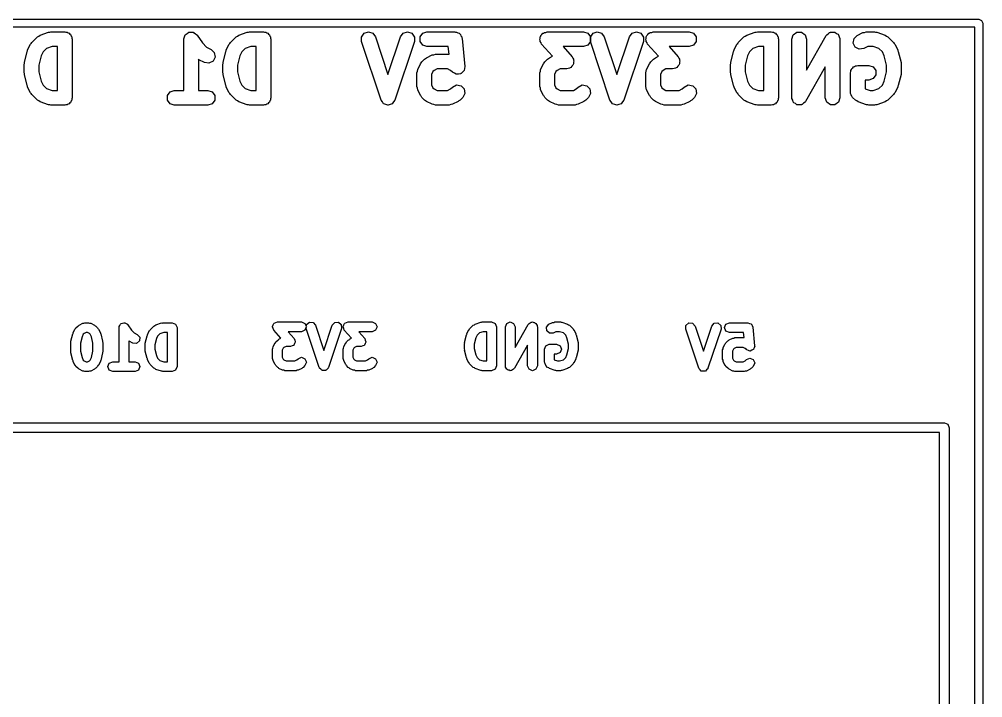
# Model space of a CAD drawing. Extents: x 111.8 to 137.4, y -130 to -95.3.
# Drawn here: x 124.09 to 136.43, y -104.03 to -95.35 of the extents above; entities that cross this region are included whole.
import ezdxf

# ---------------------------------------------------------------- set-up
doc = ezdxf.new("R2010")
doc.units = 0
doc.layers.add('BLACK', color=7, linetype='CONTINUOUS')

msp = doc.modelspace()

# ---------------------------------------------------------------- linework, layer by layer
at = {"layer": 'BLACK', "linetype": 'CONTINUOUS'}
for p, q in [((111.839, -95.346), (136.381, -95.346)), ((136.381, -95.346), (136.416, -95.3606)), ((136.416, -95.3606), (136.431, -95.396)), ((136.431, -95.396), (136.431, -129.972)), ((136.331, -95.446), (111.889, -95.446)), ((124.357, -95.5481), (124.464, -95.5123)), ((124.464, -95.5123), (124.479, -95.5122)), ((124.479, -95.5122), (124.494, -95.5075)), ((124.494, -95.5075), (124.672, -95.5075)), ((124.672, -95.5075), (124.686, -95.5121)), ((124.686, -95.5121), (124.701, -95.5121)), ((124.701, -95.5121), (124.713, -95.5209)), ((124.713, -95.5209), (124.727, -95.5254)), ((124.727, -95.5254), (124.736, -95.5375)), ((124.736, -95.5375), (124.748, -95.5462)), ((126.215, -95.5432), (126.238, -95.5281)), ((126.238, -95.5281), (126.26, -95.5121)), ((126.26, -95.5121), (126.262, -95.5121)), ((126.262, -95.5121), (126.263, -95.511)), ((126.263, -95.511), (126.29, -95.5121)), ((126.29, -95.5121), (126.318, -95.5121)), ((126.318, -95.5121), (126.319, -95.5133)), ((126.319, -95.5133), (126.321, -95.5134)), ((126.321, -95.5134), (126.342, -95.5302)), ((126.342, -95.5302), (126.364, -95.5462)), ((126.902, -95.5481), (127.009, -95.5123)), ((127.009, -95.5123), (127.024, -95.5122)), ((127.024, -95.5122), (127.039, -95.5075)), ((127.039, -95.5075), (127.217, -95.5075)), ((127.217, -95.5075), (127.231, -95.5121)), ((127.231, -95.5121), (127.246, -95.5121)), ((127.246, -95.5121), (127.258, -95.5209)), ((127.258, -95.5209), (127.272, -95.5254)), ((127.272, -95.5254), (127.281, -95.5375)), ((127.281, -95.5375), (127.293, -95.5462)), ((128.472, -95.573), (128.506, -95.5259)), ((128.506, -95.5259), (128.561, -95.5075)), ((128.561, -95.5075), (128.616, -95.525)), ((128.616, -95.525), (128.65, -95.5716)), ((128.972, -95.5716), (129.007, -95.525)), ((129.007, -95.525), (129.062, -95.5075)), ((129.062, -95.5075), (129.117, -95.5259)), ((129.117, -95.5259), (129.151, -95.573)), ((129.222, -95.5723), (129.256, -95.5254)), ((129.256, -95.5254), (129.311, -95.5075)), ((129.311, -95.5075), (129.669, -95.5075)), ((129.669, -95.5075), (129.678, -95.5107)), ((129.678, -95.5107), (129.689, -95.5097)), ((129.689, -95.5097), (129.705, -95.5195)), ((129.705, -95.5195), (129.724, -95.5254)), ((129.724, -95.5254), (129.73, -95.5337)), ((129.73, -95.5337), (129.739, -95.5389)), ((130.784, -95.5408), (130.796, -95.5254)), ((130.796, -95.5254), (130.806, -95.5221)), ((130.806, -95.5221), (130.814, -95.5151)), ((130.814, -95.5151), (130.833, -95.5134)), ((130.833, -95.5134), (130.851, -95.5075)), ((130.851, -95.5075), (131.315, -95.5075)), ((131.315, -95.5075), (131.37, -95.5254)), ((131.37, -95.5254), (131.404, -95.5723)), ((131.404, -95.573), (131.438, -95.5259)), ((131.438, -95.5259), (131.493, -95.5075)), ((131.493, -95.5075), (131.548, -95.525)), ((131.548, -95.525), (131.583, -95.5716)), ((131.905, -95.5716), (131.939, -95.525)), ((131.939, -95.525), (131.994, -95.5075)), ((131.994, -95.5075), (132.049, -95.5259)), ((132.049, -95.5259), (132.083, -95.573)), ((132.142, -95.5408), (132.153, -95.5254)), ((132.153, -95.5254), (132.163, -95.5221)), ((132.163, -95.5221), (132.171, -95.5151)), ((132.171, -95.5151), (132.19, -95.5134)), ((132.19, -95.5134), (132.208, -95.5075)), ((132.208, -95.5075), (132.672, -95.5075)), ((132.672, -95.5075), (132.727, -95.5254)), ((132.727, -95.5254), (132.761, -95.5723)), ((133.407, -95.5481), (133.514, -95.5123)), ((133.514, -95.5123), (133.529, -95.5122)), ((133.529, -95.5122), (133.544, -95.5075)), ((133.544, -95.5075), (133.722, -95.5075)), ((133.722, -95.5075), (133.736, -95.5121)), ((133.736, -95.5121), (133.751, -95.5121)), ((133.751, -95.5121), (133.763, -95.5209)), ((133.763, -95.5209), (133.777, -95.5254)), ((133.777, -95.5254), (133.786, -95.5375)), ((133.786, -95.5375), (133.798, -95.5462)), ((134.003, -95.5462), (134.05, -95.5121)), ((134.05, -95.5121), (134.108, -95.5121)), ((134.108, -95.5121), (134.155, -95.5462)), ((134.432, -95.5462), (134.452, -95.532)), ((134.452, -95.532), (134.469, -95.5158)), ((134.469, -95.5158), (134.475, -95.5152)), ((134.475, -95.5152), (134.479, -95.5121)), ((134.479, -95.5121), (134.503, -95.5121)), ((134.503, -95.5121), (134.527, -95.5095)), ((134.527, -95.5095), (134.532, -95.5121)), ((134.532, -95.5121), (134.537, -95.5121)), ((134.537, -95.5121), (134.556, -95.5263)), ((134.556, -95.5263), (134.577, -95.5382)), ((134.577, -95.5382), (134.579, -95.5431)), ((134.823, -95.5531), (134.895, -95.5174)), ((134.895, -95.5174), (134.916, -95.5142)), ((134.916, -95.5142), (134.936, -95.5075)), ((134.936, -95.5075), (135.044, -95.5075)), ((135.044, -95.5075), (135.058, -95.5122)), ((135.058, -95.5122), (135.073, -95.5123)), ((135.073, -95.5123), (135.18, -95.5481)), ((136.331, -129.922), (136.331, -95.446)), ((124.231, -95.6665), (124.242, -95.6557)), ((124.242, -95.6557), (124.249, -95.6421)), ((124.249, -95.6421), (124.32, -95.5707)), ((124.32, -95.5707), (124.339, -95.5609)), ((124.339, -95.5609), (124.357, -95.5481)), ((124.748, -95.5462), (124.753, -95.5603)), ((124.753, -95.5603), (124.761, -95.5723)), ((124.761, -95.5723), (124.761, -95.5872)), ((124.761, -95.5872), (124.766, -95.6013)), ((124.766, -95.6013), (124.766, -96.3513)), ((126.195, -95.5975), (126.204, -95.572)), ((126.195, -95.5994), (126.195, -95.5975)), ((126.195, -95.6013), (126.195, -95.5994)), ((126.195, -96.2575), (126.195, -95.6013)), ((126.204, -95.572), (126.213, -95.5462)), ((126.213, -95.5462), (126.214, -95.545)), ((126.214, -95.545), (126.215, -95.5432)), ((126.364, -95.5462), (126.365, -95.5481)), ((126.365, -95.5481), (126.367, -95.5493)), ((126.367, -95.5493), (126.433, -95.6487)), ((126.433, -95.6487), (126.487, -95.7028)), ((126.776, -95.6665), (126.787, -95.6557)), ((126.787, -95.6557), (126.794, -95.6421)), ((126.794, -95.6421), (126.865, -95.5707)), ((126.865, -95.5707), (126.884, -95.5609)), ((126.884, -95.5609), (126.902, -95.5481)), ((127.293, -95.5462), (127.298, -95.5603)), ((127.298, -95.5603), (127.306, -95.5723)), ((127.306, -95.5723), (127.306, -95.5872)), ((127.306, -95.5872), (127.311, -95.6013)), ((127.311, -95.6013), (127.311, -96.3513)), ((128.472, -95.6309), (128.472, -95.573)), ((128.722, -96.3809), (128.472, -95.6309)), ((128.65, -95.5716), (128.811, -96.0548)), ((128.811, -96.0548), (128.972, -95.5716)), ((129.15, -95.6309), (128.9, -96.3809)), ((129.151, -95.573), (129.15, -95.6309)), ((129.222, -95.6303), (129.222, -95.5723)), ((129.256, -95.6771), (129.222, -95.6303)), ((129.739, -95.5389), (129.746, -95.5566)), ((129.746, -95.5566), (129.758, -95.5723)), ((129.758, -95.5723), (129.758, -95.5826)), ((129.758, -95.5826), (129.762, -95.592)), ((129.762, -95.592), (129.798, -95.9491)), ((130.757, -95.6098), (130.762, -95.5913)), ((130.762, -95.6196), (130.757, -95.6098)), ((130.762, -95.5723), (130.768, -95.5637)), ((130.762, -95.5913), (130.762, -95.5723)), ((130.762, -95.6303), (130.762, -95.6196)), ((130.773, -95.6456), (130.762, -95.6303)), ((130.768, -95.5637), (130.77, -95.5533)), ((130.77, -95.5533), (130.784, -95.5408)), ((130.78, -95.663), (130.773, -95.6456)), ((131.404, -95.6303), (131.37, -95.6771)), ((131.404, -95.5723), (131.404, -95.6303)), ((131.405, -95.6309), (131.404, -95.573)), ((131.655, -96.3809), (131.405, -95.6309)), ((131.583, -95.5716), (131.744, -96.0548)), ((131.744, -96.0548), (131.905, -95.5716)), ((132.083, -95.6309), (131.833, -96.3809)), ((132.083, -95.573), (132.083, -95.6309)), ((132.114, -95.6098), (132.119, -95.5913)), ((132.119, -95.6196), (132.114, -95.6098)), ((132.119, -95.5723), (132.125, -95.5637)), ((132.119, -95.5913), (132.119, -95.5723)), ((132.119, -95.6303), (132.119, -95.6196)), ((132.13, -95.6456), (132.119, -95.6303)), ((132.125, -95.5637), (132.127, -95.5533)), ((132.127, -95.5533), (132.142, -95.5408)), ((132.137, -95.663), (132.13, -95.6456)), ((132.761, -95.6303), (132.727, -95.6771)), ((132.761, -95.5723), (132.761, -95.6303)), ((133.281, -95.6665), (133.292, -95.6557)), ((133.292, -95.6557), (133.299, -95.6421)), ((133.299, -95.6421), (133.37, -95.5707)), ((133.37, -95.5707), (133.389, -95.5609)), ((133.389, -95.5609), (133.407, -95.5481)), ((133.798, -95.5462), (133.803, -95.5603)), ((133.803, -95.5603), (133.811, -95.5723)), ((133.811, -95.5723), (133.811, -95.5872)), ((133.811, -95.5872), (133.816, -95.6013)), ((133.816, -95.6013), (133.816, -96.3513)), ((133.986, -95.6013), (134.003, -95.5462)), ((133.986, -96.3513), (133.986, -95.6013)), ((134.155, -95.5462), (134.173, -95.6013)), ((134.173, -95.9983), (134.426, -95.5548)), ((134.173, -95.6013), (134.173, -95.9983)), ((134.426, -95.5548), (134.43, -95.5512)), ((134.43, -95.5512), (134.432, -95.5462)), ((134.579, -95.5431), (134.584, -95.5462)), ((134.584, -95.5462), (134.591, -95.5691)), ((134.591, -95.5691), (134.601, -95.5911)), ((134.601, -95.5911), (134.6, -95.5963)), ((134.6, -95.5963), (134.602, -95.6013)), ((134.602, -95.6013), (134.602, -96.3513)), ((134.772, -95.651), (134.782, -95.5938)), ((134.798, -95.7028), (134.772, -95.651)), ((134.782, -95.5938), (134.823, -95.5531)), ((135.18, -95.5481), (135.198, -95.5609)), ((135.198, -95.5609), (135.217, -95.5707)), ((135.217, -95.5707), (135.288, -95.6421)), ((135.288, -95.6421), (135.295, -95.6557)), ((135.295, -95.6557), (135.306, -95.6665)), ((124.153, -95.9), (124.188, -95.7571)), ((124.188, -95.7571), (124.194, -95.7483)), ((124.194, -95.7483), (124.195, -95.7379)), ((124.195, -95.7379), (124.231, -95.6665)), ((124.392, -95.764), (124.368, -95.8126)), ((124.437, -95.7189), (124.392, -95.764)), ((124.509, -95.695), (124.437, -95.7189)), ((124.578, -95.695), (124.509, -95.695)), ((124.578, -96.2575), (124.578, -95.695)), ((126.487, -95.7028), (126.545, -95.7317)), ((126.545, -95.7317), (126.586, -95.7724)), ((126.586, -95.7724), (126.596, -95.8295)), ((126.698, -95.9), (126.733, -95.7571)), ((126.733, -95.7571), (126.739, -95.7483)), ((126.739, -95.7483), (126.74, -95.7379)), ((126.74, -95.7379), (126.776, -95.6665)), ((126.937, -95.764), (126.913, -95.8126)), ((126.982, -95.7189), (126.937, -95.764)), ((127.054, -95.695), (126.982, -95.7189)), ((127.123, -95.695), (127.054, -95.695)), ((127.123, -96.2575), (127.123, -95.695)), ((129.311, -95.695), (129.256, -95.6771)), ((129.584, -95.695), (129.311, -95.695)), ((129.594, -95.7933), (129.584, -95.695)), ((130.918, -95.8201), (130.78, -95.663)), ((131.315, -95.695), (131.057, -95.695)), ((131.057, -95.695), (131.171, -95.8253)), ((131.37, -95.6771), (131.315, -95.695)), ((132.275, -95.8201), (132.137, -95.663)), ((132.672, -95.695), (132.414, -95.695)), ((132.414, -95.695), (132.528, -95.8253)), ((132.727, -95.6771), (132.672, -95.695)), ((133.203, -95.9), (133.238, -95.7571)), ((133.238, -95.7571), (133.244, -95.7483)), ((133.244, -95.7483), (133.245, -95.7379)), ((133.245, -95.7379), (133.281, -95.6665)), ((133.442, -95.764), (133.418, -95.8126)), ((133.487, -95.7189), (133.442, -95.764)), ((133.559, -95.695), (133.487, -95.7189)), ((133.628, -95.695), (133.559, -95.695)), ((133.628, -96.2575), (133.628, -95.695)), ((134.85, -95.7295), (134.798, -95.7028)), ((134.907, -95.7209), (134.85, -95.7295)), ((134.959, -95.695), (134.907, -95.7209)), ((135.028, -95.695), (134.959, -95.695)), ((135.1, -95.7189), (135.028, -95.695)), ((135.145, -95.764), (135.1, -95.7189)), ((135.169, -95.8126), (135.145, -95.764)), ((135.306, -95.6665), (135.342, -95.7379)), ((135.342, -95.7379), (135.343, -95.7483)), ((135.343, -95.7483), (135.349, -95.7571)), ((135.349, -95.7571), (135.385, -95.9)), ((124.153, -95.9116), (124.153, -95.9)), ((124.368, -95.8126), (124.337, -95.9343)), ((126.39, -95.8637), (126.382, -95.8566)), ((126.382, -95.8566), (126.382, -96.2575)), ((126.461, -95.8994), (126.39, -95.8637)), ((126.518, -95.9081), (126.461, -95.8994)), ((126.57, -95.8814), (126.518, -95.9081)), ((126.596, -95.8295), (126.57, -95.8814)), ((126.698, -95.9116), (126.698, -95.9)), ((126.913, -95.8126), (126.882, -95.9343)), ((129.228, -95.9165), (129.238, -95.9057)), ((129.238, -95.9057), (129.245, -95.8921)), ((129.245, -95.8921), (129.281, -95.8564)), ((129.281, -95.8564), (129.294, -95.8495)), ((129.294, -95.8495), (129.305, -95.8389)), ((129.305, -95.8389), (129.377, -95.8031)), ((129.377, -95.8031), (129.398, -95.7999)), ((129.398, -95.7999), (129.419, -95.7933)), ((129.419, -95.7933), (129.594, -95.7933)), ((130.803, -95.9165), (130.813, -95.9057)), ((130.813, -95.9057), (130.82, -95.8921)), ((130.82, -95.8921), (130.856, -95.8564)), ((130.856, -95.8564), (130.869, -95.8495)), ((130.869, -95.8495), (130.88, -95.8389)), ((130.88, -95.8389), (130.918, -95.8201)), ((131.171, -95.8253), (131.179, -95.8427)), ((131.179, -95.8427), (131.19, -95.858)), ((131.19, -95.858), (131.19, -95.8687)), ((131.19, -95.8687), (131.194, -95.8785)), ((131.194, -95.8785), (131.19, -95.897)), ((131.19, -95.897), (131.19, -95.916)), ((132.16, -95.9165), (132.17, -95.9057)), ((132.17, -95.9057), (132.177, -95.8921)), ((132.177, -95.8921), (132.213, -95.8564)), ((132.213, -95.8564), (132.227, -95.8495)), ((132.227, -95.8495), (132.237, -95.8389)), ((132.237, -95.8389), (132.275, -95.8201)), ((132.528, -95.8253), (132.536, -95.8427)), ((132.536, -95.8427), (132.547, -95.858)), ((132.547, -95.858), (132.547, -95.8687)), ((132.547, -95.8687), (132.551, -95.8785)), ((132.551, -95.8785), (132.547, -95.897)), ((132.547, -95.897), (132.547, -95.916)), ((133.203, -95.9116), (133.203, -95.9)), ((133.418, -95.8126), (133.387, -95.9343)), ((135.2, -95.9343), (135.169, -95.8126)), ((135.385, -95.9), (135.384, -95.9116)), ((124.15, -95.9227), (124.153, -95.9116)), ((124.15, -96.0299), (124.15, -95.9227)), ((124.153, -96.041), (124.15, -96.0299)), ((124.337, -95.9343), (124.337, -96.0183)), ((124.337, -96.0183), (124.368, -96.14)), ((126.695, -95.9227), (126.698, -95.9116)), ((126.695, -96.0299), (126.695, -95.9227)), ((126.698, -96.041), (126.695, -96.0299)), ((126.882, -95.9343), (126.882, -96.0183)), ((126.882, -96.0183), (126.913, -96.14)), ((129.182, -96.0299), (129.189, -96.0093)), ((129.182, -96.2084), (129.182, -96.0299)), ((129.189, -96.0093), (129.192, -95.9879)), ((129.192, -95.9879), (129.228, -95.9165)), ((129.388, -96.014), (129.369, -96.052)), ((129.403, -95.9998), (129.388, -96.014)), ((129.441, -95.9808), (129.403, -95.9998)), ((129.575, -95.9808), (129.441, -95.9808)), ((129.613, -95.9998), (129.575, -95.9808)), ((129.638, -96.0247), (129.613, -95.9998)), ((129.662, -96.0367), (129.638, -96.0247)), ((129.766, -96.0233), (129.747, -96.042)), ((129.785, -96.0057), (129.766, -96.0233)), ((129.786, -96.003), (129.785, -96.0057)), ((129.788, -96.001), (129.786, -96.003)), ((129.792, -95.9749), (129.788, -96.001)), ((129.798, -95.9491), (129.792, -95.9749)), ((130.757, -96.0299), (130.764, -96.0093)), ((130.757, -96.2084), (130.757, -96.0299)), ((130.764, -96.0093), (130.767, -95.9879)), ((130.767, -95.9879), (130.803, -95.9165)), ((130.963, -96.014), (130.944, -96.052)), ((130.978, -95.9998), (130.963, -96.014)), ((131.016, -95.9808), (130.978, -95.9998)), ((131.101, -95.9808), (131.016, -95.9808)), ((131.119, -95.9749), (131.101, -95.9808)), ((131.138, -95.9732), (131.119, -95.9749)), ((131.146, -95.9661), (131.138, -95.9732)), ((131.156, -95.9628), (131.146, -95.9661)), ((131.167, -95.9475), (131.156, -95.9628)), ((131.181, -95.935), (131.167, -95.9475)), ((131.184, -95.9246), (131.181, -95.935)), ((131.19, -95.916), (131.184, -95.9246)), ((132.114, -96.0299), (132.121, -96.0093)), ((132.114, -96.2084), (132.114, -96.0299)), ((132.121, -96.0093), (132.124, -95.9879)), ((132.124, -95.9879), (132.16, -95.9165)), ((132.321, -96.014), (132.302, -96.052)), ((132.335, -95.9998), (132.321, -96.014)), ((132.373, -95.9808), (132.335, -95.9998)), ((132.458, -95.9808), (132.373, -95.9808)), ((132.476, -95.9749), (132.458, -95.9808)), ((132.495, -95.9732), (132.476, -95.9749)), ((132.503, -95.9661), (132.495, -95.9732)), ((132.513, -95.9628), (132.503, -95.9661)), ((132.524, -95.9475), (132.513, -95.9628)), ((132.538, -95.935), (132.524, -95.9475)), ((132.541, -95.9246), (132.538, -95.935)), ((132.547, -95.916), (132.541, -95.9246)), ((133.2, -95.9227), (133.203, -95.9116)), ((133.2, -96.0299), (133.2, -95.9227)), ((133.203, -96.041), (133.2, -96.0299)), ((133.387, -95.9343), (133.387, -96.0183)), ((133.387, -96.0183), (133.418, -96.14)), ((134.414, -95.9543), (134.161, -96.3978)), ((134.414, -96.3513), (134.414, -95.9543)), ((134.736, -96.0299), (134.74, -96.0157)), ((134.736, -96.2799), (134.736, -96.0299)), ((134.74, -96.0009), (134.749, -95.9889)), ((134.74, -96.0157), (134.74, -96.0009)), ((134.749, -95.9889), (134.753, -95.9748)), ((134.753, -95.9748), (134.765, -95.966)), ((134.765, -95.966), (134.774, -95.954)), ((134.774, -95.954), (134.788, -95.9494)), ((134.788, -95.9494), (134.8, -95.9407)), ((134.8, -95.9407), (134.815, -95.9407)), ((134.815, -95.9407), (134.829, -95.9361)), ((134.829, -95.9361), (134.972, -95.9361)), ((134.972, -95.9361), (135.027, -95.954)), ((135.027, -95.954), (135.061, -96.0009)), ((135.061, -96.0009), (135.061, -96.0588)), ((135.169, -96.14), (135.2, -96.0183)), ((135.2, -96.0183), (135.2, -95.9343)), ((135.384, -95.9116), (135.387, -95.9227)), ((135.387, -96.0299), (135.384, -96.041)), ((135.387, -95.9227), (135.387, -96.0299)), ((124.153, -96.0526), (124.153, -96.041)), ((124.188, -96.1955), (124.153, -96.0526)), ((124.368, -96.14), (124.392, -96.1886)), ((126.698, -96.0526), (126.698, -96.041)), ((126.733, -96.1955), (126.698, -96.0526)), ((126.913, -96.14), (126.937, -96.1886)), ((129.369, -96.052), (129.369, -96.1863)), ((129.684, -96.05), (129.662, -96.0367)), ((129.687, -96.0498), (129.684, -96.05)), ((129.69, -96.051), (129.687, -96.0498)), ((129.716, -96.0469), (129.69, -96.051)), ((129.742, -96.0443), (129.716, -96.0469)), ((129.744, -96.0424), (129.742, -96.0443)), ((129.747, -96.042), (129.744, -96.0424)), ((130.944, -96.052), (130.944, -96.1863)), ((132.302, -96.052), (132.302, -96.1863)), ((133.203, -96.0526), (133.203, -96.041)), ((133.238, -96.1955), (133.203, -96.0526)), ((133.418, -96.14), (133.442, -96.1886)), ((134.972, -96.1236), (134.923, -96.1236)), ((134.923, -96.1236), (134.923, -96.2361)), ((135.027, -96.1057), (134.972, -96.1236)), ((135.061, -96.0588), (135.027, -96.1057)), ((135.145, -96.1886), (135.169, -96.14)), ((135.385, -96.0526), (135.349, -96.1955)), ((135.384, -96.041), (135.385, -96.0526)), ((124.194, -96.2043), (124.188, -96.1955)), ((124.195, -96.2146), (124.194, -96.2043)), ((124.231, -96.2861), (124.195, -96.2146)), ((124.392, -96.1886), (124.437, -96.2336)), ((124.437, -96.2336), (124.509, -96.2575)), ((124.509, -96.2575), (124.578, -96.2575)), ((125.985, -96.3223), (126.019, -96.2754)), ((126.019, -96.2754), (126.074, -96.2575)), ((126.074, -96.2575), (126.195, -96.2575)), ((126.382, -96.2575), (126.503, -96.2575)), ((126.503, -96.2575), (126.558, -96.2754)), ((126.558, -96.2754), (126.592, -96.3223)), ((126.739, -96.2043), (126.733, -96.1955)), ((126.74, -96.2146), (126.739, -96.2043)), ((126.776, -96.2861), (126.74, -96.2146)), ((126.937, -96.1886), (126.982, -96.2336)), ((126.982, -96.2336), (127.054, -96.2575)), ((127.054, -96.2575), (127.123, -96.2575)), ((129.189, -96.229), (129.182, -96.2084)), ((129.192, -96.2504), (129.189, -96.229)), ((129.228, -96.3218), (129.192, -96.2504)), ((129.369, -96.1863), (129.388, -96.2243)), ((129.388, -96.2243), (129.403, -96.2385)), ((129.403, -96.2385), (129.441, -96.2575)), ((129.441, -96.2575), (129.575, -96.2575)), ((129.575, -96.2575), (129.613, -96.2385)), ((129.613, -96.2385), (129.638, -96.2136)), ((129.638, -96.2136), (129.69, -96.1873)), ((129.69, -96.1873), (129.747, -96.1963)), ((129.747, -96.1963), (129.788, -96.2373)), ((129.788, -96.2373), (129.797, -96.2945)), ((130.764, -96.229), (130.757, -96.2084)), ((130.767, -96.2504), (130.764, -96.229)), ((130.803, -96.3218), (130.767, -96.2504)), ((130.944, -96.1863), (130.963, -96.2243)), ((130.963, -96.2243), (130.978, -96.2385)), ((130.978, -96.2385), (131.016, -96.2575)), ((131.016, -96.2575), (131.186, -96.2575)), ((131.186, -96.2575), (131.224, -96.2385)), ((131.224, -96.2385), (131.249, -96.2136)), ((131.249, -96.2136), (131.3, -96.1873)), ((131.3, -96.1873), (131.358, -96.1963)), ((131.358, -96.1963), (131.399, -96.2373)), ((131.399, -96.2373), (131.408, -96.2945)), ((132.121, -96.229), (132.114, -96.2084)), ((132.124, -96.2504), (132.121, -96.229)), ((132.16, -96.3218), (132.124, -96.2504)), ((132.302, -96.1863), (132.321, -96.2243)), ((132.321, -96.2243), (132.335, -96.2385)), ((132.335, -96.2385), (132.373, -96.2575)), ((132.373, -96.2575), (132.543, -96.2575)), ((132.543, -96.2575), (132.581, -96.2385)), ((132.581, -96.2385), (132.606, -96.2136)), ((132.606, -96.2136), (132.657, -96.1873)), ((132.657, -96.1873), (132.715, -96.1963)), ((132.715, -96.1963), (132.756, -96.2373)), ((132.756, -96.2373), (132.765, -96.2945)), ((133.244, -96.2043), (133.238, -96.1955)), ((133.245, -96.2146), (133.244, -96.2043)), ((133.281, -96.2861), (133.245, -96.2146)), ((133.442, -96.1886), (133.487, -96.2336)), ((133.487, -96.2336), (133.559, -96.2575)), ((133.559, -96.2575), (133.628, -96.2575)), ((134.923, -96.2361), (134.987, -96.2575)), ((134.987, -96.2575), (135.028, -96.2575)), ((135.028, -96.2575), (135.1, -96.2336)), ((135.1, -96.2336), (135.145, -96.1886)), ((135.342, -96.2146), (135.306, -96.2861)), ((135.343, -96.2043), (135.342, -96.2146)), ((135.349, -96.1955), (135.343, -96.2043)), ((124.242, -96.2969), (124.231, -96.2861)), ((124.249, -96.3104), (124.242, -96.2969)), ((124.32, -96.3819), (124.249, -96.3104)), ((124.339, -96.3917), (124.32, -96.3819)), ((124.357, -96.4045), (124.339, -96.3917)), ((124.753, -96.3923), (124.748, -96.4064)), ((124.761, -96.3803), (124.753, -96.3923)), ((124.766, -96.3513), (124.761, -96.3654)), ((124.761, -96.3654), (124.761, -96.3803)), ((125.985, -96.3803), (125.985, -96.3223)), ((126.019, -96.4271), (125.985, -96.3803)), ((126.592, -96.3803), (126.558, -96.4271)), ((126.592, -96.3223), (126.592, -96.3803)), ((126.787, -96.2969), (126.776, -96.2861)), ((126.794, -96.3104), (126.787, -96.2969)), ((126.865, -96.3819), (126.794, -96.3104)), ((126.884, -96.3917), (126.865, -96.3819)), ((126.902, -96.4045), (126.884, -96.3917)), ((127.298, -96.3923), (127.293, -96.4064)), ((127.306, -96.3803), (127.298, -96.3923)), ((127.311, -96.3513), (127.306, -96.3654)), ((127.306, -96.3654), (127.306, -96.3803)), ((128.739, -96.4037), (128.722, -96.3809)), ((128.9, -96.3809), (128.884, -96.4037)), ((129.238, -96.3326), (129.228, -96.3218)), ((129.245, -96.3461), (129.238, -96.3326)), ((129.281, -96.3819), (129.245, -96.3461)), ((129.294, -96.3888), (129.281, -96.3819)), ((129.305, -96.3994), (129.294, -96.3888)), ((129.377, -96.4351), (129.305, -96.3994)), ((129.71, -96.3994), (129.639, -96.4351)), ((129.721, -96.3888), (129.71, -96.3994)), ((129.735, -96.3819), (129.721, -96.3888)), ((129.771, -96.3461), (129.735, -96.3819)), ((129.797, -96.2945), (129.771, -96.3461)), ((130.813, -96.3326), (130.803, -96.3218)), ((130.82, -96.3461), (130.813, -96.3326)), ((130.856, -96.3819), (130.82, -96.3461)), ((130.869, -96.3888), (130.856, -96.3819)), ((130.88, -96.3994), (130.869, -96.3888)), ((130.952, -96.4351), (130.88, -96.3994)), ((131.321, -96.3994), (131.25, -96.4351)), ((131.332, -96.3888), (131.321, -96.3994)), ((131.346, -96.3819), (131.332, -96.3888)), ((131.381, -96.3461), (131.346, -96.3819)), ((131.408, -96.2945), (131.381, -96.3461)), ((131.671, -96.4037), (131.655, -96.3809)), ((131.833, -96.3809), (131.816, -96.4037)), ((132.17, -96.3326), (132.16, -96.3218)), ((132.177, -96.3461), (132.17, -96.3326)), ((132.213, -96.3819), (132.177, -96.3461)), ((132.227, -96.3888), (132.213, -96.3819)), ((132.237, -96.3994), (132.227, -96.3888)), ((132.309, -96.4351), (132.237, -96.3994)), ((132.678, -96.3994), (132.607, -96.4351)), ((132.689, -96.3888), (132.678, -96.3994)), ((132.703, -96.3819), (132.689, -96.3888)), ((132.738, -96.3461), (132.703, -96.3819)), ((132.765, -96.2945), (132.738, -96.3461)), ((133.292, -96.2969), (133.281, -96.2861)), ((133.299, -96.3104), (133.292, -96.2969)), ((133.37, -96.3819), (133.299, -96.3104)), ((133.389, -96.3917), (133.37, -96.3819)), ((133.407, -96.4045), (133.389, -96.3917)), ((133.803, -96.3923), (133.798, -96.4064)), ((133.811, -96.3803), (133.803, -96.3923)), ((133.816, -96.3513), (133.811, -96.3654)), ((133.811, -96.3654), (133.811, -96.3803)), ((133.987, -96.3563), (133.986, -96.3513)), ((133.986, -96.3615), (133.987, -96.3563)), ((133.996, -96.3835), (133.986, -96.3615)), ((134.003, -96.4064), (133.996, -96.3835)), ((134.157, -96.4014), (134.155, -96.4064)), ((134.161, -96.3978), (134.157, -96.4014)), ((134.432, -96.4064), (134.414, -96.3513)), ((134.602, -96.3513), (134.584, -96.4064)), ((134.738, -96.2871), (134.736, -96.2799)), ((134.737, -96.2945), (134.738, -96.2871)), ((134.747, -96.3141), (134.737, -96.2945)), ((134.753, -96.335), (134.747, -96.3141)), ((134.76, -96.3394), (134.753, -96.335)), ((134.763, -96.3461), (134.76, -96.3394)), ((134.799, -96.3819), (134.763, -96.3461)), ((134.818, -96.3917), (134.799, -96.3819)), ((134.835, -96.4045), (134.818, -96.3917)), ((135.198, -96.3917), (135.18, -96.4045)), ((135.217, -96.3819), (135.198, -96.3917)), ((135.288, -96.3104), (135.217, -96.3819)), ((135.295, -96.2969), (135.288, -96.3104)), ((135.306, -96.2861), (135.295, -96.2969)), ((124.464, -96.4402), (124.357, -96.4045)), ((124.479, -96.4403), (124.464, -96.4402)), ((124.494, -96.445), (124.479, -96.4403)), ((124.672, -96.445), (124.494, -96.445)), ((124.686, -96.4404), (124.672, -96.445)), ((124.701, -96.4404), (124.686, -96.4404)), ((124.713, -96.4317), (124.701, -96.4404)), ((124.727, -96.4271), (124.713, -96.4317)), ((124.736, -96.4151), (124.727, -96.4271)), ((124.748, -96.4064), (124.736, -96.4151)), ((126.074, -96.445), (126.019, -96.4271)), ((126.503, -96.445), (126.074, -96.445)), ((126.558, -96.4271), (126.503, -96.445)), ((127.009, -96.4402), (126.902, -96.4045)), ((127.024, -96.4403), (127.009, -96.4402)), ((127.039, -96.445), (127.024, -96.4403)), ((127.217, -96.445), (127.039, -96.445)), ((127.231, -96.4404), (127.217, -96.445)), ((127.246, -96.4404), (127.231, -96.4404)), ((127.258, -96.4317), (127.246, -96.4404)), ((127.272, -96.4271), (127.258, -96.4317)), ((127.281, -96.4151), (127.272, -96.4271)), ((127.293, -96.4064), (127.281, -96.4151)), ((128.756, -96.4267), (128.739, -96.4037)), ((128.756, -96.4269), (128.756, -96.4267)), ((128.757, -96.4275), (128.756, -96.4269)), ((128.784, -96.4361), (128.757, -96.4275)), ((128.811, -96.445), (128.784, -96.4361)), ((128.812, -96.445), (128.811, -96.4448)), ((128.811, -96.4448), (128.811, -96.445)), ((128.839, -96.4361), (128.812, -96.445)), ((128.866, -96.4275), (128.839, -96.4361)), ((128.867, -96.4267), (128.866, -96.4269)), ((128.866, -96.4269), (128.866, -96.4275)), ((128.884, -96.4037), (128.867, -96.4267)), ((129.398, -96.4384), (129.377, -96.4351)), ((129.419, -96.445), (129.398, -96.4384)), ((129.597, -96.445), (129.419, -96.445)), ((129.618, -96.4384), (129.597, -96.445)), ((129.639, -96.4351), (129.618, -96.4384)), ((130.973, -96.4384), (130.952, -96.4351)), ((130.994, -96.445), (130.973, -96.4384)), ((131.208, -96.445), (130.994, -96.445)), ((131.228, -96.4384), (131.208, -96.445)), ((131.25, -96.4351), (131.228, -96.4384)), ((131.688, -96.4267), (131.671, -96.4037)), ((131.689, -96.4269), (131.688, -96.4267)), ((131.689, -96.4275), (131.689, -96.4269)), ((131.716, -96.4361), (131.689, -96.4275)), ((131.743, -96.445), (131.716, -96.4361)), ((131.744, -96.4448), (131.743, -96.445)), ((131.771, -96.4361), (131.744, -96.445)), ((131.744, -96.445), (131.744, -96.4448)), ((131.798, -96.4275), (131.771, -96.4361)), ((131.799, -96.4269), (131.798, -96.4275)), ((131.816, -96.4037), (131.799, -96.4267)), ((131.799, -96.4267), (131.799, -96.4269)), ((132.33, -96.4384), (132.309, -96.4351)), ((132.351, -96.445), (132.33, -96.4384)), ((132.565, -96.445), (132.351, -96.445)), ((132.586, -96.4384), (132.565, -96.445)), ((132.607, -96.4351), (132.586, -96.4384)), ((133.514, -96.4402), (133.407, -96.4045)), ((133.529, -96.4403), (133.514, -96.4402)), ((133.544, -96.445), (133.529, -96.4403)), ((133.722, -96.445), (133.544, -96.445)), ((133.736, -96.4404), (133.722, -96.445)), ((133.751, -96.4404), (133.736, -96.4404)), ((133.763, -96.4317), (133.751, -96.4404)), ((133.777, -96.4271), (133.763, -96.4317)), ((133.786, -96.4151), (133.777, -96.4271)), ((133.798, -96.4064), (133.786, -96.4151)), ((134.008, -96.4095), (134.003, -96.4064)), ((134.01, -96.4143), (134.008, -96.4095)), ((134.031, -96.4263), (134.01, -96.4143)), ((134.05, -96.4404), (134.031, -96.4263)), ((134.056, -96.4404), (134.05, -96.4404)), ((134.06, -96.4431), (134.056, -96.4404)), ((134.084, -96.4404), (134.06, -96.4431)), ((134.108, -96.4404), (134.084, -96.4404)), ((134.113, -96.4373), (134.108, -96.4404)), ((134.118, -96.4368), (134.113, -96.4373)), ((134.136, -96.4206), (134.118, -96.4368)), ((134.155, -96.4064), (134.136, -96.4206)), ((134.479, -96.4404), (134.432, -96.4064)), ((134.537, -96.4404), (134.479, -96.4404)), ((134.584, -96.4064), (134.537, -96.4404)), ((134.942, -96.4402), (134.835, -96.4045)), ((134.958, -96.4403), (134.942, -96.4402)), ((134.972, -96.445), (134.958, -96.4403)), ((135.044, -96.445), (134.972, -96.445)), ((135.058, -96.4403), (135.044, -96.445)), ((135.073, -96.4402), (135.058, -96.4403)), ((135.18, -96.4045), (135.073, -96.4402)), ((124.853, -99.2621), (124.9, -99.2383)), ((124.9, -99.2383), (124.915, -99.2373)), ((124.915, -99.2373), (124.928, -99.2317)), ((124.928, -99.2317), (124.976, -99.2317)), ((124.976, -99.2317), (124.989, -99.2373)), ((124.989, -99.2373), (125.004, -99.2383)), ((125.004, -99.2383), (125.051, -99.2621)), ((125.393, -99.2422), (125.411, -99.2387)), ((125.411, -99.2387), (125.428, -99.2317)), ((125.428, -99.2317), (125.434, -99.2342)), ((125.434, -99.2342), (125.44, -99.2329)), ((125.44, -99.2329), (125.455, -99.243)), ((125.837, -99.2587), (125.908, -99.2349)), ((125.908, -99.2349), (125.919, -99.2356)), ((125.919, -99.2356), (125.928, -99.2317)), ((125.928, -99.2317), (126.047, -99.2317)), ((126.047, -99.2317), (126.091, -99.25)), ((127.342, -99.2603), (127.351, -99.24)), ((127.351, -99.24), (127.353, -99.2391)), ((127.353, -99.2391), (127.354, -99.2372)), ((127.354, -99.2372), (127.374, -99.2301)), ((127.374, -99.2301), (127.395, -99.2217)), ((127.395, -99.2217), (127.704, -99.2217)), ((127.704, -99.2217), (127.748, -99.24)), ((127.748, -99.24), (127.766, -99.2814)), ((127.767, -99.2562), (127.804, -99.2249)), ((127.804, -99.2249), (127.851, -99.2283)), ((127.851, -99.2283), (127.883, -99.2644)), ((128.097, -99.2644), (128.129, -99.2283)), ((128.129, -99.2283), (128.176, -99.2249)), ((128.176, -99.2249), (128.213, -99.2562)), ((128.247, -99.2603), (128.255, -99.24)), ((128.255, -99.24), (128.257, -99.2391)), ((128.257, -99.2391), (128.258, -99.2372)), ((128.258, -99.2372), (128.279, -99.2301)), ((128.279, -99.2301), (128.3, -99.2217)), ((128.3, -99.2217), (128.609, -99.2217)), ((128.609, -99.2217), (128.653, -99.24)), ((128.653, -99.24), (128.672, -99.2842)), ((129.929, -99.2487), (130, -99.2249)), ((130, -99.2249), (130.01, -99.2256)), ((130.01, -99.2256), (130.02, -99.2217)), ((130.02, -99.2217), (130.139, -99.2217)), ((130.139, -99.2217), (130.183, -99.24)), ((130.183, -99.24), (130.202, -99.2842)), ((130.315, -99.2842), (130.333, -99.24)), ((130.333, -99.24), (130.377, -99.2217)), ((130.377, -99.2217), (130.421, -99.24)), ((130.421, -99.24), (130.44, -99.2842)), ((130.615, -99.2479), (130.619, -99.24)), ((130.619, -99.24), (130.634, -99.2338)), ((130.634, -99.2338), (130.646, -99.2239)), ((130.646, -99.2239), (130.655, -99.225)), ((130.655, -99.225), (130.663, -99.2217)), ((130.663, -99.2217), (130.678, -99.2279)), ((130.678, -99.2279), (130.694, -99.2299)), ((130.694, -99.2299), (130.699, -99.2367)), ((130.699, -99.2367), (130.707, -99.24)), ((130.707, -99.24), (130.713, -99.2549)), ((130.873, -99.2521), (130.921, -99.2283)), ((130.921, -99.2283), (130.935, -99.2273)), ((130.935, -99.2273), (130.949, -99.2217)), ((130.949, -99.2217), (131.02, -99.2217)), ((131.02, -99.2217), (131.03, -99.2256)), ((131.03, -99.2256), (131.04, -99.2249)), ((131.04, -99.2249), (131.111, -99.2487)), ((132.629, -99.2662), (132.665, -99.2349)), ((132.665, -99.2349), (132.713, -99.2383)), ((132.713, -99.2383), (132.745, -99.2744)), ((132.959, -99.2744), (132.991, -99.2383)), ((132.991, -99.2383), (133.038, -99.2349)), ((133.038, -99.2349), (133.074, -99.2662)), ((133.141, -99.25), (133.185, -99.2317)), ((133.185, -99.2317), (133.423, -99.2317)), ((133.423, -99.2317), (133.443, -99.2397)), ((133.443, -99.2397), (133.463, -99.2458)), ((124.776, -99.3686), (124.777, -99.3615)), ((124.777, -99.3615), (124.801, -99.3139)), ((124.801, -99.3139), (124.809, -99.3071)), ((124.809, -99.3071), (124.812, -99.2976)), ((124.812, -99.2976), (124.836, -99.2738)), ((124.836, -99.2738), (124.846, -99.2699)), ((124.846, -99.2699), (124.853, -99.2621)), ((124.943, -99.3567), (124.917, -99.3694)), ((124.961, -99.3567), (124.943, -99.3567)), ((124.986, -99.3694), (124.961, -99.3567)), ((125.051, -99.2621), (125.058, -99.2699)), ((125.058, -99.2699), (125.068, -99.2738)), ((125.068, -99.2738), (125.091, -99.2976)), ((125.091, -99.2976), (125.095, -99.3071)), ((125.095, -99.3071), (125.103, -99.3139)), ((125.103, -99.3139), (125.127, -99.3615)), ((125.127, -99.3615), (125.127, -99.3686)), ((125.366, -99.2942), (125.368, -99.2882)), ((125.366, -99.7317), (125.366, -99.2942)), ((125.367, -99.2819), (125.377, -99.2668)), ((125.368, -99.2882), (125.367, -99.2819)), ((125.377, -99.2668), (125.384, -99.25)), ((125.384, -99.25), (125.39, -99.2475)), ((125.39, -99.2475), (125.393, -99.2422)), ((125.455, -99.243), (125.472, -99.25)), ((125.472, -99.25), (125.475, -99.2559)), ((125.475, -99.2559), (125.48, -99.2595)), ((125.48, -99.2595), (125.524, -99.3258)), ((125.524, -99.3258), (125.56, -99.3619)), ((125.56, -99.3619), (125.599, -99.3811)), ((125.729, -99.3853), (125.753, -99.3377)), ((125.753, -99.3377), (125.761, -99.3309)), ((125.761, -99.3309), (125.765, -99.3214)), ((125.765, -99.3214), (125.812, -99.2738)), ((125.812, -99.2738), (125.826, -99.2682)), ((125.826, -99.2682), (125.837, -99.2587)), ((125.938, -99.3567), (125.89, -99.3726)), ((125.985, -99.3567), (125.938, -99.3567)), ((125.985, -99.7317), (125.985, -99.3567)), ((126.091, -99.25), (126.11, -99.2942)), ((126.11, -99.2942), (126.11, -99.7942)), ((127.332, -99.28), (127.342, -99.2603)), ((127.333, -99.2821), (127.332, -99.28)), ((127.332, -99.2842), (127.333, -99.2821)), ((127.341, -99.3045), (127.332, -99.2842)), ((127.348, -99.3253), (127.341, -99.3045)), ((127.439, -99.4301), (127.348, -99.3253)), ((127.704, -99.3467), (127.532, -99.3467)), ((127.532, -99.3467), (127.608, -99.4335)), ((127.748, -99.3284), (127.704, -99.3467)), ((127.765, -99.2881), (127.748, -99.3284)), ((127.764, -99.304), (127.765, -99.2881)), ((127.931, -99.804), (127.764, -99.304)), ((127.766, -99.2814), (127.767, -99.2562)), ((127.883, -99.2644), (127.99, -99.5865)), ((127.99, -99.5865), (128.097, -99.2644)), ((128.216, -99.304), (128.049, -99.804)), ((128.213, -99.2562), (128.216, -99.304)), ((128.237, -99.28), (128.247, -99.2603)), ((128.238, -99.2821), (128.237, -99.28)), ((128.237, -99.2842), (128.238, -99.2821)), ((128.245, -99.3045), (128.237, -99.2842)), ((128.252, -99.3253), (128.245, -99.3045)), ((128.344, -99.4301), (128.252, -99.3253)), ((128.609, -99.3467), (128.437, -99.3467)), ((128.437, -99.3467), (128.513, -99.4335)), ((128.653, -99.3284), (128.609, -99.3467)), ((128.672, -99.2842), (128.653, -99.3284)), ((129.821, -99.3753), (129.845, -99.3277)), ((129.845, -99.3277), (129.853, -99.3209)), ((129.853, -99.3209), (129.857, -99.3114)), ((129.857, -99.3114), (129.904, -99.2638)), ((129.904, -99.2638), (129.918, -99.2582)), ((129.918, -99.2582), (129.929, -99.2487)), ((129.982, -99.3626), (129.952, -99.3926)), ((130.03, -99.3467), (129.982, -99.3626)), ((130.077, -99.3467), (130.03, -99.3467)), ((130.077, -99.7217), (130.077, -99.3467)), ((130.202, -99.2842), (130.202, -99.7842)), ((130.315, -99.7842), (130.315, -99.2842)), ((130.44, -99.5488), (130.609, -99.2532)), ((130.44, -99.2842), (130.44, -99.5488)), ((130.609, -99.2532), (130.615, -99.2479)), ((130.713, -99.2549), (130.723, -99.2677)), ((130.723, -99.2677), (130.722, -99.2763)), ((130.722, -99.2763), (130.725, -99.2842)), ((130.725, -99.2842), (130.725, -99.7842)), ((130.842, -99.2882), (130.873, -99.2521)), ((130.845, -99.336), (130.842, -99.2882)), ((130.881, -99.3673), (130.845, -99.336)), ((130.929, -99.3639), (130.881, -99.3673)), ((130.963, -99.3467), (130.929, -99.3639)), ((131.01, -99.3467), (130.963, -99.3467)), ((131.058, -99.3626), (131.01, -99.3467)), ((131.088, -99.3926), (131.058, -99.3626)), ((131.111, -99.2487), (131.122, -99.2582)), ((131.122, -99.2582), (131.136, -99.2638)), ((131.136, -99.2638), (131.183, -99.3114)), ((131.183, -99.3114), (131.187, -99.3209)), ((131.187, -99.3209), (131.195, -99.3277)), ((131.195, -99.3277), (131.219, -99.3753)), ((132.626, -99.314), (132.629, -99.2662)), ((132.793, -99.814), (132.626, -99.314)), ((132.745, -99.2744), (132.852, -99.5965)), ((132.852, -99.5965), (132.959, -99.2744)), ((133.078, -99.314), (132.911, -99.814)), ((133.074, -99.2662), (133.078, -99.314)), ((133.123, -99.2942), (133.141, -99.25)), ((133.141, -99.3384), (133.123, -99.2942)), ((133.185, -99.3567), (133.141, -99.3384)), ((133.367, -99.3567), (133.185, -99.3567)), ((133.373, -99.4222), (133.367, -99.3567)), ((133.463, -99.2458), (133.464, -99.2487)), ((133.464, -99.2487), (133.468, -99.25)), ((133.468, -99.25), (133.476, -99.2694)), ((133.476, -99.2694), (133.486, -99.288)), ((133.486, -99.288), (133.509, -99.5261)), ((124.747, -99.4847), (124.75, -99.4773)), ((124.747, -99.6037), (124.747, -99.4847)), ((124.748, -99.4695), (124.772, -99.3743)), ((124.75, -99.4773), (124.748, -99.4695)), ((124.772, -99.3743), (124.776, -99.3686)), ((124.892, -99.4112), (124.872, -99.4924)), ((124.908, -99.3788), (124.892, -99.4112)), ((124.917, -99.3694), (124.908, -99.3788)), ((124.996, -99.3788), (124.986, -99.3694)), ((125.012, -99.4112), (124.996, -99.3788)), ((125.032, -99.4924), (125.012, -99.4112)), ((125.127, -99.3686), (125.132, -99.3743)), ((125.132, -99.3743), (125.155, -99.4695)), ((125.155, -99.4695), (125.154, -99.4773)), ((125.154, -99.4773), (125.157, -99.4847)), ((125.157, -99.4847), (125.157, -99.6037)), ((125.495, -99.4691), (125.491, -99.4636)), ((125.491, -99.4636), (125.491, -99.7317)), ((125.543, -99.4929), (125.495, -99.4691)), ((125.627, -99.465), (125.591, -99.4963)), ((125.599, -99.3811), (125.63, -99.4173)), ((125.63, -99.4173), (125.627, -99.465)), ((125.701, -99.4933), (125.725, -99.3981)), ((125.725, -99.3981), (125.729, -99.3924)), ((125.729, -99.3924), (125.729, -99.3853)), ((125.844, -99.4351), (125.824, -99.5162)), ((125.86, -99.4026), (125.844, -99.4351)), ((125.89, -99.3726), (125.86, -99.4026)), ((127.363, -99.4943), (127.37, -99.4876)), ((127.37, -99.4876), (127.374, -99.4781)), ((127.374, -99.4781), (127.398, -99.4543)), ((127.398, -99.4543), (127.408, -99.4503)), ((127.408, -99.4503), (127.414, -99.4426)), ((127.414, -99.4426), (127.439, -99.4301)), ((127.608, -99.4335), (127.616, -99.4543)), ((127.624, -99.4788), (127.614, -99.4985)), ((127.616, -99.4543), (127.624, -99.4747)), ((127.624, -99.4747), (127.623, -99.4767)), ((127.623, -99.4767), (127.624, -99.4788)), ((128.267, -99.4943), (128.275, -99.4876)), ((128.275, -99.4876), (128.279, -99.4781)), ((128.279, -99.4781), (128.303, -99.4543)), ((128.303, -99.4543), (128.312, -99.4503)), ((128.312, -99.4503), (128.319, -99.4426)), ((128.319, -99.4426), (128.344, -99.4301)), ((128.513, -99.4335), (128.52, -99.4543)), ((128.529, -99.4788), (128.519, -99.4985)), ((128.52, -99.4543), (128.529, -99.4747)), ((128.529, -99.4747), (128.528, -99.4767)), ((128.528, -99.4767), (128.529, -99.4788)), ((129.793, -99.4833), (129.817, -99.3881)), ((129.794, -99.4912), (129.793, -99.4833)), ((129.817, -99.3881), (129.821, -99.3824)), ((129.821, -99.3824), (129.821, -99.3753)), ((129.936, -99.4251), (129.916, -99.5062)), ((129.952, -99.3926), (129.936, -99.4251)), ((131.104, -99.425), (131.088, -99.3926)), ((131.124, -99.5062), (131.104, -99.425)), ((131.219, -99.3753), (131.219, -99.3824)), ((131.219, -99.3824), (131.223, -99.3881)), ((131.223, -99.3881), (131.247, -99.4833)), ((131.247, -99.4833), (131.246, -99.4912)), ((133.137, -99.4976), (133.141, -99.4881)), ((133.141, -99.4881), (133.165, -99.4643)), ((133.165, -99.4643), (133.174, -99.4603)), ((133.174, -99.4603), (133.181, -99.4526)), ((133.181, -99.4526), (133.229, -99.4288)), ((133.229, -99.4288), (133.243, -99.4277)), ((133.243, -99.4277), (133.257, -99.4222)), ((133.257, -99.4222), (133.373, -99.4222)), ((124.75, -99.611), (124.747, -99.6037)), ((124.748, -99.6189), (124.75, -99.611)), ((124.872, -99.4924), (124.872, -99.596)), ((124.872, -99.596), (124.892, -99.6771)), ((125.012, -99.6771), (125.032, -99.596)), ((125.032, -99.596), (125.032, -99.4924)), ((125.157, -99.6037), (125.154, -99.611)), ((125.154, -99.611), (125.155, -99.6189)), ((125.591, -99.4963), (125.543, -99.4929)), ((125.699, -99.5085), (125.702, -99.5012)), ((125.699, -99.5799), (125.699, -99.5085)), ((125.702, -99.5872), (125.699, -99.5799)), ((125.702, -99.5012), (125.701, -99.4933)), ((125.701, -99.5951), (125.702, -99.5872)), ((125.725, -99.6903), (125.701, -99.5951)), ((125.824, -99.5162), (125.824, -99.5722)), ((125.824, -99.5722), (125.844, -99.6533)), ((127.332, -99.5699), (127.338, -99.5565)), ((127.332, -99.689), (127.332, -99.5699)), ((127.338, -99.5565), (127.339, -99.542)), ((127.339, -99.542), (127.363, -99.4943)), ((127.47, -99.5593), (127.457, -99.5847)), ((127.457, -99.5847), (127.457, -99.6742)), ((127.479, -99.5498), (127.47, -99.5593)), ((127.505, -99.5372), (127.479, -99.5498)), ((127.561, -99.5372), (127.505, -99.5372)), ((127.582, -99.5287), (127.561, -99.5372)), ((127.603, -99.5217), (127.582, -99.5287)), ((127.604, -99.5197), (127.603, -99.5217)), ((127.606, -99.5189), (127.604, -99.5197)), ((127.614, -99.4985), (127.606, -99.5189)), ((128.237, -99.5699), (128.243, -99.5565)), ((128.237, -99.689), (128.237, -99.5699)), ((128.243, -99.5565), (128.244, -99.542)), ((128.244, -99.542), (128.267, -99.4943)), ((128.375, -99.5593), (128.362, -99.5847)), ((128.362, -99.5847), (128.362, -99.6742)), ((128.384, -99.5498), (128.375, -99.5593)), ((128.41, -99.5372), (128.384, -99.5498)), ((128.466, -99.5372), (128.41, -99.5372)), ((128.487, -99.5287), (128.466, -99.5372)), ((128.507, -99.5217), (128.487, -99.5287)), ((128.508, -99.5197), (128.507, -99.5217)), ((128.51, -99.5189), (128.508, -99.5197)), ((128.519, -99.4985), (128.51, -99.5189)), ((129.791, -99.4985), (129.794, -99.4912)), ((129.791, -99.5699), (129.791, -99.4985)), ((129.794, -99.5772), (129.791, -99.5699)), ((129.793, -99.5851), (129.794, -99.5772)), ((129.817, -99.6803), (129.793, -99.5851)), ((129.916, -99.5062), (129.916, -99.5622)), ((129.916, -99.5622), (129.936, -99.6433)), ((130.6, -99.5195), (130.431, -99.8152)), ((130.6, -99.7842), (130.6, -99.5195)), ((130.815, -99.5699), (130.833, -99.5257)), ((130.815, -99.7366), (130.815, -99.5699)), ((130.833, -99.5257), (130.877, -99.5074)), ((130.877, -99.5074), (130.972, -99.5074)), ((130.972, -99.5074), (131.017, -99.5257)), ((131.017, -99.5257), (131.035, -99.5699)), ((131.035, -99.5699), (131.017, -99.6141)), ((131.104, -99.6433), (131.124, -99.5622)), ((131.124, -99.5622), (131.124, -99.5062)), ((131.247, -99.5851), (131.223, -99.6803)), ((131.246, -99.4912), (131.249, -99.4985)), ((131.249, -99.5699), (131.246, -99.5772)), ((131.246, -99.5772), (131.247, -99.5851)), ((131.249, -99.4985), (131.249, -99.5699)), ((133.099, -99.5799), (133.104, -99.5665)), ((133.099, -99.699), (133.099, -99.5799)), ((133.104, -99.5665), (133.106, -99.552)), ((133.106, -99.552), (133.129, -99.5043)), ((133.129, -99.5043), (133.137, -99.4976)), ((133.237, -99.5693), (133.224, -99.5947)), ((133.224, -99.5947), (133.224, -99.6842)), ((133.246, -99.5598), (133.237, -99.5693)), ((133.271, -99.5472), (133.246, -99.5598)), ((133.361, -99.5472), (133.271, -99.5472)), ((133.386, -99.5598), (133.361, -99.5472)), ((133.403, -99.5765), (133.386, -99.5598)), ((133.406, -99.5777), (133.403, -99.5765)), ((133.408, -99.5807), (133.406, -99.5777)), ((133.428, -99.5867), (133.408, -99.5807)), ((133.447, -99.5948), (133.428, -99.5867)), ((133.45, -99.5935), (133.447, -99.5948)), ((133.453, -99.5945), (133.45, -99.5935)), ((133.472, -99.5845), (133.453, -99.5945)), ((133.491, -99.5765), (133.472, -99.5845)), ((133.493, -99.5734), (133.491, -99.5765)), ((133.496, -99.5719), (133.493, -99.5734)), ((133.502, -99.5517), (133.496, -99.5719)), ((133.51, -99.5323), (133.502, -99.5517)), ((133.509, -99.5261), (133.508, -99.5292)), ((133.508, -99.5292), (133.51, -99.5323)), ((124.772, -99.7141), (124.748, -99.6189)), ((124.776, -99.7198), (124.772, -99.7141)), ((124.777, -99.7269), (124.776, -99.7198)), ((124.801, -99.7745), (124.777, -99.7269)), ((124.892, -99.6771), (124.908, -99.7095)), ((124.908, -99.7095), (124.917, -99.719)), ((124.917, -99.719), (124.943, -99.7317)), ((124.943, -99.7317), (124.961, -99.7317)), ((124.961, -99.7317), (124.986, -99.719)), ((124.986, -99.719), (124.996, -99.7095)), ((124.996, -99.7095), (125.012, -99.6771)), ((125.127, -99.7269), (125.103, -99.7745)), ((125.132, -99.7141), (125.127, -99.7198)), ((125.127, -99.7198), (125.127, -99.7269)), ((125.155, -99.6189), (125.132, -99.7141)), ((125.241, -99.75), (125.285, -99.7317)), ((125.285, -99.7317), (125.366, -99.7317)), ((125.491, -99.7317), (125.571, -99.7317)), ((125.571, -99.7317), (125.615, -99.75)), ((125.729, -99.696), (125.725, -99.6903)), ((125.729, -99.7031), (125.729, -99.696)), ((125.753, -99.7507), (125.729, -99.7031)), ((125.844, -99.6533), (125.86, -99.6857)), ((125.86, -99.6857), (125.89, -99.7158)), ((125.89, -99.7158), (125.938, -99.7317)), ((125.938, -99.7317), (125.985, -99.7317)), ((127.338, -99.7024), (127.332, -99.689)), ((127.339, -99.7169), (127.338, -99.7024)), ((127.363, -99.7645), (127.339, -99.7169)), ((127.457, -99.6742), (127.47, -99.6995)), ((127.47, -99.6995), (127.479, -99.709)), ((127.479, -99.709), (127.505, -99.7217)), ((127.505, -99.7217), (127.618, -99.7217)), ((127.618, -99.7217), (127.643, -99.709)), ((127.643, -99.709), (127.66, -99.6924)), ((127.66, -99.6924), (127.704, -99.6741)), ((127.704, -99.6741), (127.748, -99.6924)), ((127.748, -99.6924), (127.767, -99.7366)), ((128.243, -99.7024), (128.237, -99.689)), ((128.244, -99.7169), (128.243, -99.7024)), ((128.267, -99.7645), (128.244, -99.7169)), ((128.362, -99.6742), (128.375, -99.6995)), ((128.375, -99.6995), (128.384, -99.709)), ((128.384, -99.709), (128.41, -99.7217)), ((128.41, -99.7217), (128.523, -99.7217)), ((128.523, -99.7217), (128.548, -99.709)), ((128.548, -99.709), (128.565, -99.6924)), ((128.565, -99.6924), (128.609, -99.6741)), ((128.609, -99.6741), (128.653, -99.6924)), ((128.653, -99.6924), (128.672, -99.7366)), ((129.821, -99.686), (129.817, -99.6803)), ((129.821, -99.6931), (129.821, -99.686)), ((129.845, -99.7407), (129.821, -99.6931)), ((129.936, -99.6433), (129.952, -99.6757)), ((129.952, -99.6757), (129.982, -99.7058)), ((129.982, -99.7058), (130.03, -99.7217)), ((130.03, -99.7217), (130.077, -99.7217)), ((130.972, -99.6324), (130.94, -99.6324)), ((130.94, -99.6324), (130.94, -99.7074)), ((130.94, -99.7074), (130.983, -99.7217)), ((131.017, -99.6141), (130.972, -99.6324)), ((130.983, -99.7217), (131.01, -99.7217)), ((131.01, -99.7217), (131.058, -99.7058)), ((131.058, -99.7058), (131.088, -99.6757)), ((131.088, -99.6757), (131.104, -99.6433)), ((131.219, -99.6931), (131.195, -99.7407)), ((131.223, -99.6803), (131.219, -99.686)), ((131.219, -99.686), (131.219, -99.6931)), ((133.104, -99.7124), (133.099, -99.699)), ((133.106, -99.7269), (133.104, -99.7124)), ((133.129, -99.7745), (133.106, -99.7269)), ((133.224, -99.6842), (133.237, -99.7095)), ((133.237, -99.7095), (133.246, -99.719)), ((133.246, -99.719), (133.271, -99.7317)), ((133.271, -99.7317), (133.361, -99.7317)), ((133.361, -99.7317), (133.386, -99.719)), ((133.386, -99.719), (133.403, -99.7024)), ((133.403, -99.7024), (133.447, -99.6841)), ((133.447, -99.6841), (133.491, -99.7024)), ((133.491, -99.7024), (133.51, -99.7466)), ((124.809, -99.7813), (124.801, -99.7745)), ((124.812, -99.7908), (124.809, -99.7813)), ((124.836, -99.8146), (124.812, -99.7908)), ((124.846, -99.8185), (124.836, -99.8146)), ((124.853, -99.8263), (124.846, -99.8185)), ((124.9, -99.8501), (124.853, -99.8263)), ((124.915, -99.8511), (124.9, -99.8501)), ((124.928, -99.8567), (124.915, -99.8511)), ((124.976, -99.8567), (124.928, -99.8567)), ((124.989, -99.8511), (124.976, -99.8567)), ((125.004, -99.8501), (124.989, -99.8511)), ((125.051, -99.8263), (125.004, -99.8501)), ((125.058, -99.8185), (125.051, -99.8263)), ((125.068, -99.8146), (125.058, -99.8185)), ((125.091, -99.7908), (125.068, -99.8146)), ((125.095, -99.7813), (125.091, -99.7908)), ((125.103, -99.7745), (125.095, -99.7813)), ((125.223, -99.7942), (125.241, -99.75)), ((125.241, -99.8384), (125.223, -99.7942)), ((125.285, -99.8567), (125.241, -99.8384)), ((125.571, -99.8567), (125.285, -99.8567)), ((125.615, -99.8384), (125.571, -99.8567)), ((125.615, -99.75), (125.633, -99.7942)), ((125.633, -99.7942), (125.615, -99.8384)), ((125.761, -99.7575), (125.753, -99.7507)), ((125.765, -99.767), (125.761, -99.7575)), ((125.812, -99.8146), (125.765, -99.767)), ((125.826, -99.8201), (125.812, -99.8146)), ((125.837, -99.8297), (125.826, -99.8201)), ((125.908, -99.8535), (125.837, -99.8297)), ((125.919, -99.8528), (125.908, -99.8535)), ((125.928, -99.8567), (125.919, -99.8528)), ((126.047, -99.8567), (125.928, -99.8567)), ((126.091, -99.8384), (126.047, -99.8567)), ((126.11, -99.7942), (126.091, -99.8384)), ((127.37, -99.7713), (127.363, -99.7645)), ((127.374, -99.7808), (127.37, -99.7713)), ((127.398, -99.8046), (127.374, -99.7808)), ((127.408, -99.8085), (127.398, -99.8046)), ((127.414, -99.8163), (127.408, -99.8085)), ((127.462, -99.8401), (127.414, -99.8163)), ((127.477, -99.8411), (127.462, -99.8401)), ((127.49, -99.8467), (127.477, -99.8411)), ((127.633, -99.8467), (127.49, -99.8467)), ((127.646, -99.8411), (127.633, -99.8467)), ((127.661, -99.8401), (127.646, -99.8411)), ((127.708, -99.8163), (127.661, -99.8401)), ((127.715, -99.8085), (127.708, -99.8163)), ((127.725, -99.8046), (127.715, -99.8085)), ((127.748, -99.7808), (127.725, -99.8046)), ((127.767, -99.7366), (127.748, -99.7808)), ((127.934, -99.8075), (127.931, -99.804)), ((127.934, -99.8121), (127.934, -99.8075)), ((127.949, -99.8251), (127.934, -99.8121)), ((127.962, -99.8401), (127.949, -99.8251)), ((127.967, -99.8404), (127.962, -99.8401)), ((127.97, -99.8435), (127.967, -99.8404)), ((127.99, -99.8421), (127.97, -99.8435)), ((128.01, -99.8435), (127.99, -99.8421)), ((128.013, -99.8404), (128.01, -99.8435)), ((128.018, -99.8401), (128.013, -99.8404)), ((128.031, -99.8251), (128.018, -99.8401)), ((128.046, -99.8121), (128.031, -99.8251)), ((128.049, -99.804), (128.046, -99.8075)), ((128.046, -99.8075), (128.046, -99.8121)), ((128.275, -99.7713), (128.267, -99.7645)), ((128.279, -99.7808), (128.275, -99.7713)), ((128.303, -99.8046), (128.279, -99.7808)), ((128.312, -99.8085), (128.303, -99.8046)), ((128.319, -99.8163), (128.312, -99.8085)), ((128.367, -99.8401), (128.319, -99.8163)), ((128.381, -99.8411), (128.367, -99.8401)), ((128.395, -99.8467), (128.381, -99.8411)), ((128.538, -99.8467), (128.395, -99.8467)), ((128.551, -99.8411), (128.538, -99.8467)), ((128.566, -99.8401), (128.551, -99.8411)), ((128.613, -99.8163), (128.566, -99.8401)), ((128.62, -99.8085), (128.613, -99.8163)), ((128.629, -99.8046), (128.62, -99.8085)), ((128.653, -99.7808), (128.629, -99.8046)), ((128.672, -99.7366), (128.653, -99.7808)), ((129.853, -99.7475), (129.845, -99.7407)), ((129.857, -99.757), (129.853, -99.7475)), ((129.904, -99.8046), (129.857, -99.757)), ((129.918, -99.8101), (129.904, -99.8046)), ((129.929, -99.8197), (129.918, -99.8101)), ((130, -99.8435), (129.929, -99.8197)), ((130.01, -99.8428), (130, -99.8435)), ((130.02, -99.8467), (130.01, -99.8428)), ((130.139, -99.8467), (130.02, -99.8467)), ((130.183, -99.8284), (130.139, -99.8467)), ((130.202, -99.7842), (130.183, -99.8284)), ((130.318, -99.7921), (130.315, -99.7842)), ((130.317, -99.8006), (130.318, -99.7921)), ((130.327, -99.8134), (130.317, -99.8006)), ((130.333, -99.8284), (130.327, -99.8134)), ((130.341, -99.8317), (130.333, -99.8284)), ((130.346, -99.8385), (130.341, -99.8317)), ((130.362, -99.8405), (130.346, -99.8385)), ((130.377, -99.8467), (130.362, -99.8405)), ((130.385, -99.8434), (130.377, -99.8467)), ((130.394, -99.8445), (130.385, -99.8434)), ((130.406, -99.8346), (130.394, -99.8445)), ((130.421, -99.8284), (130.406, -99.8346)), ((130.425, -99.8205), (130.421, -99.8284)), ((130.431, -99.8152), (130.425, -99.8205)), ((130.619, -99.8284), (130.6, -99.7842)), ((130.663, -99.8467), (130.619, -99.8284)), ((130.707, -99.8284), (130.663, -99.8467)), ((130.725, -99.7842), (130.707, -99.8284)), ((130.819, -99.7473), (130.815, -99.7366)), ((130.833, -99.7808), (130.819, -99.7473)), ((130.857, -99.8046), (130.833, -99.7808)), ((130.833, -99.7808), (130.833, -99.7808)), ((130.833, -99.7808), (130.833, -99.7808)), ((130.87, -99.8101), (130.857, -99.8046)), ((130.881, -99.8197), (130.87, -99.8101)), ((130.953, -99.8435), (130.881, -99.8197)), ((130.963, -99.8428), (130.953, -99.8435)), ((130.972, -99.8467), (130.963, -99.8428)), ((131.02, -99.8467), (130.972, -99.8467)), ((131.03, -99.8428), (131.02, -99.8467)), ((131.04, -99.8435), (131.03, -99.8428)), ((131.111, -99.8197), (131.04, -99.8435)), ((131.122, -99.8101), (131.111, -99.8197)), ((131.136, -99.8046), (131.122, -99.8101)), ((131.183, -99.757), (131.136, -99.8046)), ((131.187, -99.7475), (131.183, -99.757)), ((131.195, -99.7407), (131.187, -99.7475)), ((132.796, -99.8175), (132.793, -99.814)), ((132.796, -99.8221), (132.796, -99.8175)), ((132.811, -99.8351), (132.796, -99.8221)), ((132.824, -99.8501), (132.811, -99.8351)), ((132.829, -99.8504), (132.824, -99.8501)), ((132.832, -99.8535), (132.829, -99.8504)), ((132.852, -99.8521), (132.832, -99.8535)), ((132.872, -99.8535), (132.852, -99.8521)), ((132.875, -99.8504), (132.872, -99.8535)), ((132.88, -99.8501), (132.875, -99.8504)), ((132.893, -99.8351), (132.88, -99.8501)), ((132.908, -99.8221), (132.893, -99.8351)), ((132.911, -99.814), (132.908, -99.8175)), ((132.908, -99.8175), (132.908, -99.8221)), ((133.137, -99.7813), (133.129, -99.7745)), ((133.141, -99.7908), (133.137, -99.7813)), ((133.165, -99.8146), (133.141, -99.7908)), ((133.174, -99.8185), (133.165, -99.8146)), ((133.181, -99.8263), (133.174, -99.8185)), ((133.229, -99.8501), (133.181, -99.8263)), ((133.243, -99.8511), (133.229, -99.8501)), ((133.257, -99.8567), (133.243, -99.8511)), ((133.376, -99.8567), (133.257, -99.8567)), ((133.389, -99.8511), (133.376, -99.8567)), ((133.404, -99.8501), (133.389, -99.8511)), ((133.451, -99.8263), (133.404, -99.8501)), ((133.458, -99.8185), (133.451, -99.8263)), ((133.468, -99.8146), (133.458, -99.8185)), ((133.491, -99.7908), (133.468, -99.8146)), ((133.51, -99.7466), (133.491, -99.7908)), ((114.942, -100.512), (135.94, -100.512)), ((135.94, -100.512), (135.985, -100.531)), ((135.985, -100.531), (136.003, -100.576)), ((136.003, -100.576), (136.003, -104.244)), ((135.876, -100.639), (115.005, -100.639)), ((135.876, -104.244), (135.876, -100.639))]:
    msp.add_line(p, q, dxfattribs=at)

doc.saveas('drawing.dxf')
